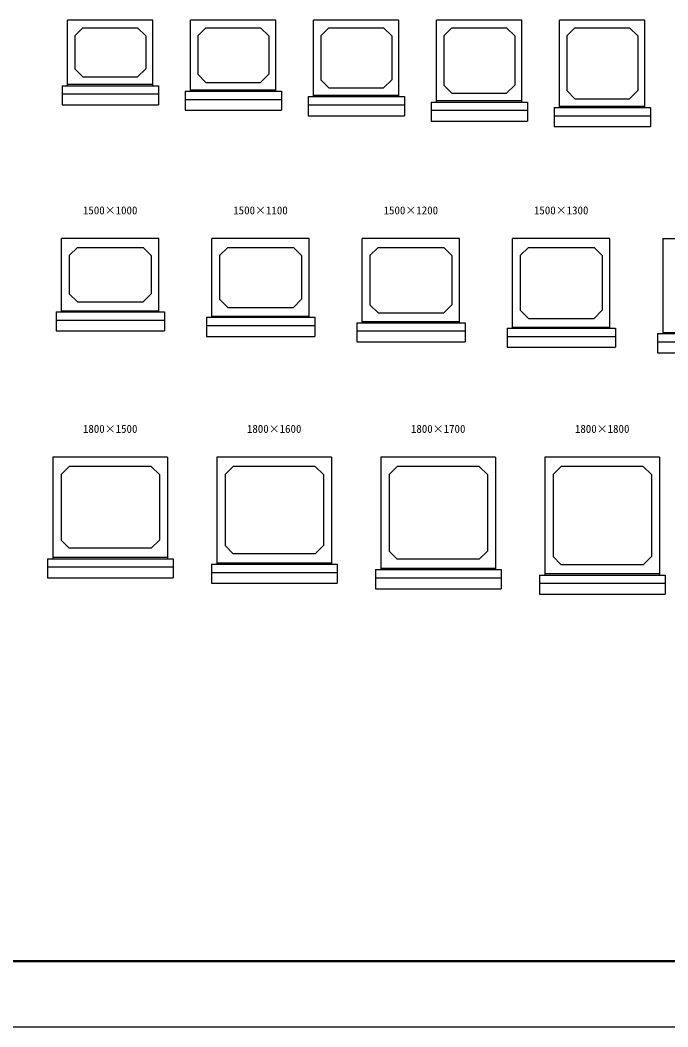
# Model space of a CAD drawing. Units: millimetres, scale not verified. Extents: x -25170 to 75630, y 0 to 35640.
# Drawn here: x -7720 to 4128, y 0 to 18431 of the extents above; entities that cross this region are included whole.
import ezdxf
from ezdxf.enums import TextEntityAlignment as Align

# ---------------------------------------------------------------- set-up
doc = ezdxf.new("R2010")
doc.units = ezdxf.units.MM
doc.header["$LTSCALE"] = 60
for name, color, linetype, lineweight in [('Defpoints_3', 5, 'Continuous', 25), ('OUTLINE', 3, 'Continuous', 25), ('TXT', 7, 'Continuous', 25), ('WAKU', 3, 'Continuous', 50)]:
    doc.layers.add(name, color=color, linetype=linetype, lineweight=lineweight)
doc.styles.add('ＭＳ ゴシック', font='')
doc.styles.get('ＭＳ ゴシック').set_extended_font_data('MS Gothic')

msp = doc.modelspace()

# ---------------------------------------------------------------- linework, layer by layer
at = {"layer": 'Defpoints_3'}
msp.add_line((-25170, 0), (25230, 0), dxfattribs=at)
at = {"layer": 'OUTLINE'}
for p, q in [((-5291.53, 18430.94), (-6851.53, 18430.94)), ((-6851.53, 17230.94), (-6851.53, 18430.94)), ((-5291.53, 17230.94), (-5291.53, 18430.94)), ((-3041.53, 18430.94), (-4601.53, 18430.94)), ((-4601.53, 17130.94), (-4601.53, 18430.94)), ((-3041.53, 17130.94), (-3041.53, 18430.94)), ((-791.53, 18430.94), (-2351.53, 18430.94)), ((-2351.53, 17030.94), (-2351.53, 18430.94)), ((-791.53, 17030.94), (-791.53, 18430.94)), ((1458.47, 18430.94), (-101.53, 18430.94)), ((-101.53, 16930.94), (-101.53, 18430.94)), ((1458.47, 16930.94), (1458.47, 18430.94)), ((3708.47, 18430.94), (2148.47, 18430.94)), ((2148.47, 16830.94), (2148.47, 18430.94)), ((3708.47, 16830.94), (3708.47, 18430.94)), ((-6571.53, 18290.94), (-6721.53, 18140.94)), ((-6571.53, 18290.94), (-5571.53, 18290.94)), ((-5421.53, 18140.94), (-5571.53, 18290.94)), ((-4321.53, 18290.94), (-4471.53, 18140.94)), ((-4321.53, 18290.94), (-3321.53, 18290.94)), ((-3171.53, 18140.94), (-3321.53, 18290.94)), ((-2071.53, 18290.94), (-2221.53, 18140.94)), ((-2071.53, 18290.94), (-1071.53, 18290.94)), ((-921.53, 18140.94), (-1071.53, 18290.94)), ((178.47, 18290.94), (28.47, 18140.94)), ((178.47, 18290.94), (1178.47, 18290.94)), ((1328.47, 18140.94), (1178.47, 18290.94)), ((2428.47, 18290.94), (2278.47, 18140.94)), ((2428.47, 18290.94), (3428.47, 18290.94)), ((3578.47, 18140.94), (3428.47, 18290.94)), ((-6721.53, 18140.94), (-6721.53, 17540.94)), ((-5421.53, 18140.94), (-5421.53, 17540.94)), ((-4471.53, 18140.94), (-4471.53, 17440.94)), ((-3171.53, 18140.94), (-3171.53, 17440.94)), ((-2221.53, 18140.94), (-2221.53, 17340.94)), ((-921.53, 18140.94), (-921.53, 17340.94)), ((28.47, 18140.94), (28.47, 17240.94)), ((1328.47, 18140.94), (1328.47, 17240.94)), ((2278.47, 18140.94), (2278.47, 17140.94)), ((3578.47, 18140.94), (3578.47, 17140.94)), ((-6578.47, 17397.88), (-6721.53, 17540.94)), ((-5571.53, 17390.94), (-5421.53, 17540.94)), ((-6571.53, 17390.94), (-6578.47, 17397.88)), ((-6571.53, 17390.94), (-5571.53, 17390.94)), ((-4328.47, 17297.88), (-4471.53, 17440.94)), ((-3321.53, 17290.94), (-3171.53, 17440.94)), ((-2071.53, 17190.94), (-2221.53, 17340.94)), ((-1071.53, 17190.94), (-921.53, 17340.94)), ((-6951.53, 17230.94), (-6951.53, 16880.94)), ((-6951.53, 17230.94), (-5191.53, 17230.94)), ((-5291.53, 17250.94), (-6851.53, 17250.94)), ((-5191.53, 17230.94), (-5191.53, 16880.94)), ((-3041.53, 17150.94), (-4601.53, 17150.94)), ((-4321.53, 17290.94), (-4328.47, 17297.88)), ((-4321.53, 17290.94), (-3321.53, 17290.94)), ((-2071.53, 17190.94), (-1071.53, 17190.94)), ((178.47, 17090.94), (28.47, 17240.94)), ((1178.47, 17090.94), (1328.47, 17240.94)), ((2428.47, 16990.94), (2278.47, 17140.94)), ((3428.47, 16990.94), (3578.47, 17140.94)), ((-6951.53, 17080.94), (-5191.53, 17080.94)), ((-4701.53, 17130.94), (-4701.53, 16780.94)), ((-4701.53, 17130.94), (-2941.53, 17130.94)), ((-4701.53, 16980.94), (-2941.53, 16980.94)), ((-2941.53, 17130.94), (-2941.53, 16780.94)), ((-2451.53, 17030.94), (-2451.53, 16680.94)), ((-2451.53, 17030.94), (-691.53, 17030.94)), ((-791.53, 17050.94), (-2351.53, 17050.94)), ((-691.53, 17030.94), (-691.53, 16680.94)), ((178.47, 17090.94), (1178.47, 17090.94)), ((2428.47, 16990.94), (3428.47, 16990.94)), ((-6951.53, 16880.94), (-5191.53, 16880.94)), ((-4701.53, 16780.94), (-2941.53, 16780.94)), ((-2451.53, 16880.94), (-691.53, 16880.94)), ((-201.53, 16930.94), (-201.53, 16580.94)), ((-201.53, 16930.94), (1558.47, 16930.94)), ((-201.53, 16780.94), (1558.47, 16780.94)), ((1458.47, 16950.94), (-101.53, 16950.94)), ((1558.47, 16930.94), (1558.47, 16580.94)), ((2048.47, 16830.94), (2048.47, 16480.94)), ((2048.47, 16830.94), (3808.47, 16830.94)), ((3708.47, 16850.94), (2148.47, 16850.94)), ((3808.47, 16830.94), (3808.47, 16480.94)), ((-2451.53, 16680.94), (-691.53, 16680.94)), ((2048.47, 16680.94), (3808.47, 16680.94)), ((-201.53, 16580.94), (1558.47, 16580.94)), ((2048.47, 16480.94), (3808.47, 16480.94)), ((-5181.53, 14430.94), (-6961.53, 14430.94)), ((-6961.53, 13090.94), (-6961.53, 14430.94)), ((-5181.53, 13090.94), (-5181.53, 14430.94)), ((-2431.53, 14430.94), (-4211.53, 14430.94)), ((-4211.53, 12990.94), (-4211.53, 14430.94)), ((-2431.53, 12990.94), (-2431.53, 14430.94)), ((318.47, 14430.94), (-1461.53, 14430.94)), ((-1461.53, 12890.94), (-1461.53, 14430.94)), ((318.47, 12890.94), (318.47, 14430.94)), ((3068.47, 14430.94), (1288.47, 14430.94)), ((1288.47, 12790.94), (1288.47, 14430.94)), ((3068.47, 12790.94), (3068.47, 14430.94)), ((4038.47, 14430.94), (5818.47, 14430.94)), ((4038.47, 14430.94), (4038.47, 12690.94)), ((-6821.53, 14120.94), (-6671.53, 14270.94)), ((-6671.53, 14270.94), (-5471.53, 14270.94)), ((-5471.53, 14270.94), (-5321.53, 14120.94)), ((-4071.53, 14120.94), (-3921.53, 14270.94)), ((-3921.53, 14270.94), (-2721.53, 14270.94)), ((-2721.53, 14270.94), (-2571.53, 14120.94)), ((-1321.53, 14120.94), (-1171.53, 14270.94)), ((-1171.53, 14270.94), (28.47, 14270.94)), ((28.47, 14270.94), (178.47, 14120.94)), ((1428.47, 14120.94), (1578.47, 14270.94)), ((1578.47, 14270.94), (2778.47, 14270.94)), ((2778.47, 14270.94), (2928.47, 14120.94)), ((-6821.53, 14120.94), (-6821.53, 13420.94)), ((-5321.53, 14120.94), (-5321.53, 13420.94)), ((-4071.53, 14120.94), (-4071.53, 13320.94)), ((-2571.53, 14120.94), (-2571.53, 13320.94)), ((-1321.53, 14120.94), (-1321.53, 13220.94)), ((178.47, 14120.94), (178.47, 13220.94)), ((1428.47, 14120.94), (1428.47, 13120.94)), ((2928.47, 14120.94), (2928.47, 13120.94)), ((-6821.53, 13420.94), (-6671.53, 13270.94)), ((-6671.53, 13270.94), (-5471.53, 13270.94)), ((-5321.53, 13420.94), (-5471.53, 13270.94)), ((-4071.53, 13320.94), (-3921.53, 13170.94)), ((-2571.53, 13320.94), (-2721.53, 13170.94)), ((-7061.53, 13090.94), (-7061.53, 12740.94)), ((-7061.53, 13090.94), (-5081.53, 13090.94)), ((-6961.53, 13110.94), (-5181.53, 13110.94)), ((-5081.53, 13090.94), (-5081.53, 12740.94)), ((-3921.53, 13170.94), (-2721.53, 13170.94)), ((-1321.53, 13220.94), (-1171.53, 13070.94)), ((178.47, 13220.94), (28.47, 13070.94)), ((1428.47, 13120.94), (1578.47, 12970.94)), ((2928.47, 13120.94), (2778.47, 12970.94)), ((-7061.53, 12940.94), (-5081.53, 12940.94)), ((-4311.53, 12990.94), (-4311.53, 12640.94)), ((-4311.53, 12990.94), (-2331.53, 12990.94)), ((-4211.53, 13010.94), (-2431.53, 13010.94)), ((-2331.53, 12990.94), (-2331.53, 12640.94)), ((-1461.53, 12910.94), (318.47, 12910.94)), ((-1171.53, 13070.94), (28.47, 13070.94)), ((1578.47, 12970.94), (2778.47, 12970.94)), ((-7061.53, 12740.94), (-5081.53, 12740.94)), ((-4311.53, 12840.94), (-2331.53, 12840.94)), ((-1561.53, 12890.94), (-1561.53, 12540.94)), ((-1561.53, 12890.94), (418.47, 12890.94)), ((-1561.53, 12740.94), (418.47, 12740.94)), ((418.47, 12890.94), (418.47, 12540.94)), ((1188.47, 12790.94), (1188.47, 12440.94)), ((1188.47, 12790.94), (3168.47, 12790.94)), ((1288.47, 12810.94), (3068.47, 12810.94)), ((3168.47, 12790.94), (3168.47, 12440.94)), ((-4311.53, 12640.94), (-2331.53, 12640.94)), ((-1561.53, 12540.94), (418.47, 12540.94)), ((1188.47, 12640.94), (3168.47, 12640.94)), ((3938.47, 12690.94), (3938.47, 12340.94)), ((3938.47, 12690.94), (5918.47, 12690.94)), ((3938.47, 12540.94), (5918.47, 12540.94)), ((4038.47, 12710.94), (5818.47, 12710.94)), ((1188.47, 12440.94), (3168.47, 12440.94)), ((3938.47, 12340.94), (5918.47, 12340.94)), ((-5021.53, 10430.94), (-7121.53, 10430.94)), ((-7121.53, 10430.94), (-7121.53, 8570.94)), ((-5021.53, 10430.94), (-5021.53, 8570.94)), ((-2021.53, 10430.94), (-4121.53, 10430.94)), ((-4121.53, 10430.94), (-4121.53, 8470.94)), ((-2021.53, 10430.94), (-2021.53, 8470.94)), ((978.47, 10430.94), (-1121.53, 10430.94)), ((-1121.53, 10430.94), (-1121.53, 8370.94)), ((978.47, 10430.94), (978.47, 8370.94)), ((3978.47, 10430.94), (1878.47, 10430.94)), ((1878.47, 10430.94), (1878.47, 8270.94)), ((3978.47, 10430.94), (3978.47, 8270.94)), ((-6971.53, 10110.94), (-6821.53, 10260.94)), ((-5321.53, 10260.94), (-6821.53, 10260.94)), ((-5171.53, 10110.94), (-5321.53, 10260.94)), ((-3971.53, 10110.94), (-3821.53, 10260.94)), ((-2321.53, 10260.94), (-3821.53, 10260.94)), ((-2171.53, 10110.94), (-2321.53, 10260.94)), ((-971.53, 10110.94), (-821.53, 10260.94)), ((678.47, 10260.94), (-821.53, 10260.94)), ((828.47, 10110.94), (678.47, 10260.94)), ((2028.47, 10110.94), (2178.47, 10260.94)), ((3678.47, 10260.94), (2178.47, 10260.94)), ((3828.47, 10110.94), (3678.47, 10260.94)), ((-6971.53, 10110.94), (-6971.53, 8910.94)), ((-5171.53, 10110.94), (-5171.53, 8910.94)), ((-3971.53, 10110.94), (-3971.53, 8810.94)), ((-2171.53, 10110.94), (-2171.53, 8810.94)), ((-971.53, 10110.94), (-971.53, 8710.94)), ((828.47, 10110.94), (828.47, 8710.94)), ((2028.47, 10110.94), (2028.47, 8610.94)), ((3828.47, 10110.94), (3828.47, 8610.94)), ((-6821.53, 8760.94), (-6971.53, 8910.94)), ((-5321.53, 8760.94), (-5171.53, 8910.94)), ((-5321.53, 8760.94), (-6821.53, 8760.94)), ((-3821.53, 8660.94), (-3971.53, 8810.94)), ((-2321.53, 8660.94), (-2171.53, 8810.94)), ((-821.53, 8560.94), (-971.53, 8710.94)), ((678.47, 8560.94), (828.47, 8710.94)), ((-7221.53, 8570.94), (-7221.53, 8220.94)), ((-7221.53, 8570.94), (-4921.53, 8570.94)), ((-5021.53, 8590.94), (-7121.53, 8590.94)), ((-4921.53, 8570.94), (-4921.53, 8220.94)), ((-2021.53, 8490.94), (-4121.53, 8490.94)), ((-2321.53, 8660.94), (-3821.53, 8660.94)), ((678.47, 8560.94), (-821.53, 8560.94)), ((2178.47, 8460.94), (2028.47, 8610.94)), ((3678.47, 8460.94), (3828.47, 8610.94)), ((-7221.53, 8420.94), (-4921.53, 8420.94)), ((-4221.53, 8470.94), (-4221.53, 8120.94)), ((-4221.53, 8470.94), (-1921.53, 8470.94)), ((-4221.53, 8320.94), (-1921.53, 8320.94)), ((-1921.53, 8470.94), (-1921.53, 8120.94)), ((-1221.53, 8370.94), (-1221.53, 8020.94)), ((-1221.53, 8370.94), (1078.47, 8370.94)), ((978.47, 8390.94), (-1121.53, 8390.94)), ((1078.47, 8370.94), (1078.47, 8020.94)), ((3678.47, 8460.94), (2178.47, 8460.94)), ((-7221.53, 8220.94), (-4921.53, 8220.94)), ((-4221.53, 8120.94), (-1921.53, 8120.94)), ((-1221.53, 8220.94), (1078.47, 8220.94)), ((1778.47, 8270.94), (1778.47, 7920.94)), ((1778.47, 8270.94), (4078.47, 8270.94)), ((1778.47, 8120.94), (4078.47, 8120.94)), ((3978.47, 8290.94), (1878.47, 8290.94)), ((4078.47, 8270.94), (4078.47, 7920.94)), ((-1221.53, 8020.94), (1078.47, 8020.94)), ((1778.47, 7920.94), (4078.47, 7920.94))]:
    msp.add_line(p, q, dxfattribs=at)
at = {"layer": 'WAKU'}
msp.add_line((-23970, 1200), (24030, 1200), dxfattribs=at)

# ---------------------------------------------------------------- texts
at = {"layer": 'TXT', "style": 'ＭＳ ゴシック'}
for s, p in [('1500×1000', (-6571.53, 14830.94)), ('1500×1100', (-3821.53, 14830.94)), ('1500×1200', (-1071.53, 14830.94)), ('1500×1300', (1678.47, 14830.94)), ('1800×1500', (-6571.53, 10830.94)), ('1800×1600', (-3571.53, 10830.94)), ('1800×1700', (-571.53, 10830.94)), ('1800×1800', (2428.47, 10830.94))]:
    msp.add_text(s, height=146.6, dxfattribs=at).set_placement(p, align=Align.BOTTOM_LEFT)

doc.saveas('drawing.dxf')
